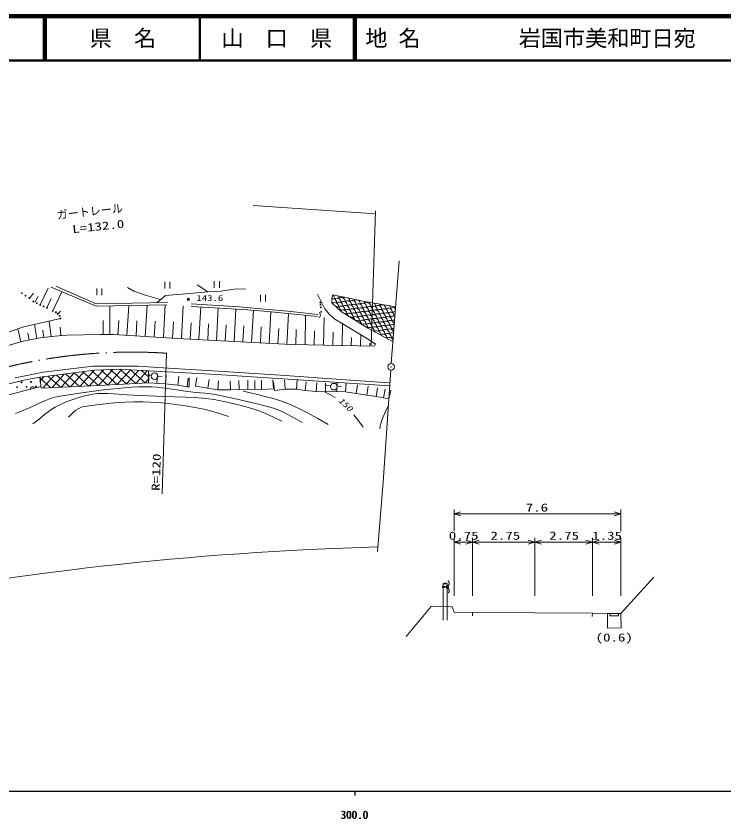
# Model space of a CAD drawing. Units: millimetres, scale not verified. Extents: x 34860 to 694227, y -100713 to 259287.
# Drawn here: x 305718 to 465612, y 78001 to 259287 of the extents above; entities that cross this region are included whole.
import ezdxf
from ezdxf.enums import TextEntityAlignment as Align

# ---------------------------------------------------------------- set-up
doc = ezdxf.new("R2010")
doc.units = ezdxf.units.MM
doc.header["$LTSCALE"] = 1000
doc.linetypes.add('DASHED', pattern=[7.5, 6, -1.5])
doc.linetypes.add('LONG_DASHED_DOTTED', pattern=[15.25, 12, -1.5, 0.25, -1.5])
for name, color, linetype, lineweight in [('M-TTL', 2, 'Continuous', 140), ('M-TTL-BAND', 7, 'Continuous', 25), ('M-TTL-LINE', 7, 'Continuous', 50), ('S-BGD', 7, 'Continuous', 13), ('S-BGD-CRST', 4, 'Continuous', 13), ('S-BGD-HTXT', 6, 'Continuous', 13), ('S-BMK', 2, 'LONG_DASHED_DOTTED', 13)]:
    doc.layers.add(name, color=color, linetype=linetype, lineweight=lineweight)
doc.layers.add('M-TTL-TXT', color=7, linetype='Continuous')
doc.styles.add('ＭＳ ゴシック', font='')
doc.styles.add('ＭＳ 明朝', font='')
doc.styles.get('ＭＳ ゴシック').set_extended_font_data('MS Gothic')
doc.styles.get('ＭＳ 明朝').set_extended_font_data('MS Mincho')

# ---------------------------------------------------------------- blocks, each defined once
blk = doc.blocks.new('BUHIN1')
at = {"color": 2, "linetype": 'Continuous', "lineweight": 13}
for radius in [746, 22.5]:
    blk.add_circle((0, 0), radius, dxfattribs=at)
blk = doc.blocks.new('BUHIN2')
at = {"color": 7, "linetype": 'Continuous', "lineweight": 13}
for centre, radius in [((0, 0), 250), ((0, 0), 219), ((0, 0), 188), ((0, 0), 156), ((0, 0), 125), ((0, 0), 93.8), ((0, -1), 62.5), ((0, 0), 31.2)]:
    blk.add_circle(centre, radius, dxfattribs=at)
blk = doc.blocks.new('BUHIN3')
at = {"color": 7, "linetype": 'Continuous', "lineweight": 13}
blk.add_circle((0, 0), 746, dxfattribs=at)
blk = doc.blocks.new('BUHIN4')
at = {"color": 7, "linetype": 'Continuous', "lineweight": 13}
for p, q in [((-578, 750), (-578, -750)), ((574, -750), (574, 750))]:
    blk.add_line(p, q, dxfattribs=at)
blk = doc.blocks.new('BUHIN30')
at = {"color": 4, "linetype": 'Continuous', "lineweight": 13}
blk.add_lwpolyline([(1500, -431), (0, 0), (1500, 428)], dxfattribs=at)
blk = doc.blocks.new('BUHIN31')
at = {"color": 4, "linetype": 'Continuous', "lineweight": 13}
blk.add_lwpolyline([(-1500, 431), (0, 0), (-1500, -428)], dxfattribs=at)
blk = doc.blocks.new('BUHIN32')
at = {"color": 7, "linetype": 'Continuous', "lineweight": 13}
blk.add_circle((0, 0), 99.5, dxfattribs=at)
blk = doc.blocks.new('BUHIN34')
at = {"color": 7, "linetype": 'Continuous', "lineweight": 13}
blk.add_circle((0, 0), 99.5, dxfattribs=at)
blk = doc.blocks.new('BUHIN36')
at = {"color": 7, "linetype": 'Continuous', "lineweight": 13}
blk.add_circle((0, 0), 99.5, dxfattribs=at)
blk = doc.blocks.new('BUHIN37')
at = {"color": 7, "linetype": 'Continuous', "lineweight": 13}
blk.add_circle((0, 0), 99.5, dxfattribs=at)

msp = doc.modelspace()

# ---------------------------------------------------------------- hatches: boundary and pattern name
at = {"layer": 'S-BGD'}
h = msp.add_hatch(dxfattribs=at)
h.set_pattern_fill('USER', color=256, style=0, pattern_type=2)
h.set_pattern_definition([(48.233, (324311, 175850), (-1118.79, 999.15), []), (318.233, (324311, 175850), (999.15, 1118.79), [])])
h.paths.add_polyline_path([(311059, 177744), (311396, 175258), (324311, 175850), (335644, 176491), (335627, 179203), (329196, 179569), (323486, 179325)])

# ---------------------------------------------------------------- linework, layer by layer
at = {"layer": 'M-TTL'}
msp.add_line((694227, 259287), (54227, 259287), dxfattribs=at)
at = {"layer": 'M-TTL-BAND'}
for p, q in [((54227, 84287), (593227, 84287)), ((382227, 84287), (382227, 83287))]:
    msp.add_line(p, q, dxfattribs=at)
at = {"layer": 'M-TTL-LINE'}
for p, q in [((311977, 259287), (311977, 249287)), ((312477, 259287), (312477, 249287)), ((347227, 259287), (347227, 249287)), ((381977, 259287), (381977, 249287)), ((382477, 259287), (382477, 249287)), ((54227, 249287), (694227, 249287))]:
    msp.add_line(p, q, dxfattribs=at)
at = {"layer": 'S-BGD'}
for p, q in [((311178, 194107), (312945, 197846)), ((313670, 198088), (323850, 193748)), ((323787, 194327), (314723, 198312)), ((308749, 195499), (309684, 196755)), ((310016, 194660), (310650, 195975)), ((314026, 192746), (316094, 197055)), ((375488, 193154), (373821, 196521)), ((377023, 195634), (377299, 196323)), ((377299, 196323), (384512, 194853)), ((312640, 193411), (313659, 195534)), ((339903, 194614), (323787, 194327)), ((323850, 193748), (339807, 194067)), ((334885, 186936), (335297, 193977)), ((338992, 186696), (339422, 194060)), ((356095, 193625), (345276, 194295)), ((377069, 194531), (377023, 195634)), ((379183, 192556), (377069, 194531)), ((384512, 194853), (391480, 193656)), ((315139, 192007), (315763, 192653)), ((326930, 187357), (326930, 193810)), ((330777, 187177), (331171, 193895)), ((343064, 186461), (343468, 193835)), ((345276, 193720), (353127, 193274)), ((347030, 186243), (347434, 193598)), ((350997, 186026), (351400, 193372)), ((353127, 193274), (357978, 192954)), ((354964, 185808), (355365, 193126)), ((362729, 193018), (356095, 193625)), ((357978, 192954), (362573, 192571)), ((358930, 185590), (359329, 192842)), ((362573, 192571), (367775, 192029)), ((367133, 192635), (362729, 193018)), ((362897, 185372), (363288, 192497)), ((373867, 191933), (367133, 192635)), ((376506, 191882), (375488, 193154)), ((385155, 188788), (379183, 192556)), ((307443, 189086), (315737, 190989)), ((313658, 186913), (313230, 190414)), ((325397, 187357), (325397, 190568)), ((328724, 187297), (328916, 190575)), ((332831, 187056), (333032, 190496)), ((336938, 186816), (337149, 190417)), ((366864, 185155), (367244, 192084)), ((367775, 192029), (373796, 191423)), ((370988, 185041), (371114, 191693)), ((375165, 184962), (375284, 191207)), ((377749, 190850), (376506, 191882)), ((379728, 189663), (377749, 190850)), ((303686, 187818), (307443, 189086)), ((306813, 185729), (306112, 188637)), ((310429, 186476), (309865, 189642)), ((315832, 187111), (315694, 189029)), ((341045, 186576), (341261, 190269)), ((345047, 186352), (345249, 190031)), ((349014, 186135), (349215, 189810)), ((352980, 185917), (353182, 189587)), ((356947, 185699), (357147, 189347)), ((360914, 185481), (361111, 189079)), ((364880, 185263), (365073, 188777)), ((379343, 184883), (379436, 189838)), ((385466, 186214), (379728, 189663)), ((390865, 185752), (385155, 188788)), ((308681, 186140), (308369, 187684)), ((311176, 186609), (314486, 187014)), ((312004, 186710), (311800, 188375)), ((314486, 187014), (317179, 187208)), ((317179, 187208), (324630, 187357)), ((324630, 187357), (327697, 187357)), ((327697, 187357), (342072, 186516)), ((368900, 185080), (368964, 188492)), ((373077, 185001), (373138, 188242)), ((377254, 184922), (377311, 187914)), ((383520, 184804), (383568, 187355)), ((302982, 184569), (305945, 185520)), ((305945, 185520), (307681, 185938)), ((307681, 185938), (309682, 186343)), ((309682, 186343), (311176, 186609)), ((342072, 186516), (367855, 185100)), ((367855, 185100), (386653, 184745)), ((381431, 184843), (381467, 186720)), ((386907, 185169), (385466, 186214)), ((385608, 184764), (385621, 185429)), ((386653, 184745), (386907, 185169)), ((323073, 180201), (311946, 178843)), ((333218, 180241), (323073, 180201)), ((323486, 179325), (329196, 179569)), ((329196, 179569), (335627, 179203)), ((341309, 179721), (333218, 180241)), ((350137, 179162), (341309, 179721)), ((311946, 178843), (305515, 177565)), ((307494, 177074), (311059, 177744)), ((311059, 177744), (323486, 179325)), ((311059, 177744), (311396, 175258)), ((336235, 178036), (335237, 178105)), ((335627, 179203), (351048, 178350)), ((335644, 176491), (335627, 179203)), ((335644, 176491), (335779, 178486)), ((337548, 176362), (337683, 178357)), ((337729, 177907), (338724, 177803)), ((339452, 176233), (339612, 178227)), ((342231, 175976), (342511, 177956)), ((346245, 175719), (346574, 177691)), ((365424, 178204), (350137, 179162)), ((351048, 178350), (372888, 176948)), ((381161, 177085), (365424, 178204)), ((304111, 176251), (307494, 177074)), ((311396, 175258), (324311, 175850)), ((324311, 175850), (335644, 176491)), ((335644, 176491), (339452, 176233)), ((339452, 176233), (342231, 175976)), ((342231, 175976), (344392, 175564)), ((344392, 175564), (344580, 177555)), ((344856, 175564), (344856, 177564)), ((349024, 175256), (349345, 177230)), ((351288, 174895), (351446, 176889)), ((354121, 174895), (354082, 176895)), ((356102, 174973), (356024, 176971)), ((358083, 175050), (358061, 177050)), ((359627, 175024), (359660, 177024)), ((361171, 174998), (361130, 176998)), ((363847, 175153), (363732, 177149)), ((364104, 174741), (363845, 176724)), ((366471, 175050), (366342, 177046)), ((369044, 175050), (369201, 177044)), ((371000, 174741), (371237, 176727)), ((372888, 176948), (390125, 175789)), ((373521, 174535), (373653, 176531)), ((375576, 174432), (375587, 176432)), ((376756, 175759), (375777, 175963)), ((378200, 174535), (378215, 176535)), ((380104, 174432), (380303, 176422)), ((390177, 176445), (381161, 177085)), ((382574, 174072), (382869, 176050)), ((307500, 174688), (302686, 173349)), ((311358, 175612), (307500, 174688)), ((344392, 175564), (344856, 175564)), ((346245, 175719), (349024, 175256)), ((349024, 175256), (351288, 174895)), ((351288, 174895), (354121, 174895)), ((354121, 174895), (358083, 175050)), ((358083, 175050), (361171, 174998)), ((361171, 174998), (363847, 175153)), ((364104, 174741), (366471, 175050)), ((366471, 175050), (369044, 175050)), ((369044, 175050), (371000, 174741)), ((371000, 174741), (373521, 174535)), ((373521, 174535), (375576, 174432)), ((375576, 174432), (378200, 174535)), ((378200, 174535), (380104, 174432)), ((378240, 175645), (379238, 175698)), ((380104, 174432), (382574, 174072)), ((382574, 174072), (384941, 173712)), ((384941, 173712), (385260, 175686)), ((387051, 173352), (387374, 175325)), ((388698, 173094), (389061, 175061)), ((389918, 172834), (390335, 174791)), ((384941, 173712), (387051, 173352)), ((387051, 173352), (388698, 173094)), ((388698, 173094), (389918, 172834))]:
    msp.add_line(p, q, dxfattribs=at)
at = {"layer": 'S-BGD', "linetype": 'DASHED'}
for p, q in [((332321, 197206), (330892, 197962)), ((348999, 197038), (346605, 198592)), ((355007, 197584), (357528, 197710)), ((335178, 196198), (332321, 197206)), ((338328, 195273), (335178, 196198)), ((337489, 194571), (339463, 196198)), ((339463, 196198), (344882, 196660)), ((344882, 196660), (348999, 197038)), ((348999, 197038), (351982, 197164)), ((351982, 197164), (355007, 197584))]:
    msp.add_line(p, q, dxfattribs=at)
at = {"layer": 'S-BGD'}
for points in [[(370339, 167481), (368747, 168437), (367132, 169338), (366116, 169840), (365067, 170291), (363901, 170716), (362712, 171086), (360813, 171584), (358892, 172026), (354992, 172928), (351093, 173768), (349726, 173989), (348340, 174152), (346387, 174299), (344431, 174507), (341011, 175015), (337583, 175464), (336281, 175563), (334976, 175601), (333379, 175572), (331781, 175483), (328628, 175227), (325477, 174912), (320547, 174212), (315607, 173462), (314547, 173212), (313495, 172902), (312389, 172510), (311303, 172062), (308872, 170915), (306407, 169818), (305623, 169562)], [(308943, 175033), (308955, 175155), (308991, 175263), (309057, 175392), (309150, 175476), (309256, 175538), (309407, 175574), (309530, 175567), (309650, 175535), (309771, 175450), (309852, 175370), (309915, 175266)], [(309494, 167181), (310833, 168216), (312151, 169311), (312939, 169946), (313766, 170536), (314519, 170980), (315304, 171373), (316914, 172073), (318543, 172717), (319694, 173116), (320873, 173461), (321976, 173715), (323091, 173909), (324133, 174032), (325179, 174094), (326436, 174088), (327693, 174022), (330845, 173775), (333998, 173588), (338976, 173394), (343971, 173250), (345922, 173172), (347867, 173035), (349167, 172889), (350468, 172682), (353351, 172096), (356232, 171450), (357703, 171069), (359166, 170629), (360559, 170136), (361932, 169586), (363846, 168734), (365746, 167829)], [(376206, 167037), (373878, 168402), (371520, 169715), (370016, 170486), (368474, 171209), (367091, 171794), (365677, 172327), (364309, 172776), (362916, 173170), (359965, 173887), (357003, 174593)], [(375374, 174442), (376601, 173804), (377807, 173127)], [(353734, 168866), (351702, 169533), (349654, 170141), (348113, 170525), (346548, 170852), (344452, 171217), (342338, 171525), (340087, 171796), (337817, 172008), (336081, 172118), (334333, 172168), (332343, 172162), (330353, 172096), (328755, 172004), (327158, 171851), (323916, 171469), (320675, 171024), (320188, 170838), (319716, 170593), (319244, 170271), (318803, 169896), (318193, 169318), (317574, 168737)], [(389719, 171126), (389138, 169980), (388614, 168815), (388339, 168058), (388117, 167272), (387979, 166667), (387852, 166059)], [(381986, 169250), (383035, 167854), (384101, 166458)]]:
    msp.add_lwpolyline(points, dxfattribs=at)
for centre in [(309624, 194849), (374496, 194118), (313991, 192693), (314719, 192413), (315139, 192077), (315559, 191601), (315737, 190989), (306981, 176590), (309101, 176667), (305960, 175492), (308080, 175569), (310200, 175646)]:
    msp.add_circle(centre, 99.5, dxfattribs=at)
for centre, radius, start, end in [((376820, 195498), 857, 351.29724, 58.91586), ((377803, 195625), 857, 351.29724, 31.38553), ((378786, 195752), 857, 351.29724, 6.33936), ((380214, 194992), 857, 111.09418, 132.69186), ((377265, 194612), 857, 351.29724, 105.80353), ((376282, 194486), 857, 358.73047, 25.35345), ((377709, 193727), 857, 351.29724, 126.7963), ((378248, 194739), 857, 351.29724, 132.69186), ((378692, 193853), 857, 351.29724, 132.69186), ((379231, 194866), 857, 351.29724, 132.69186), ((379675, 193980), 857, 351.29724, 132.69186), ((380658, 194107), 857, 351.29724, 132.69186), ((381103, 193221), 857, 351.29724, 132.69186), ((380214, 194992), 857, 351.29724, 45.86517), ((381641, 194233), 857, 351.29724, 132.69186), ((382086, 193347), 857, 351.29724, 132.69186), ((381197, 195119), 857, 351.29724, 16.39767), ((382624, 194360), 857, 351.29724, 132.69186), ((383069, 193474), 857, 351.29724, 132.69186), ((384052, 193601), 857, 351.29724, 132.69186), ((383607, 194487), 857, 351.29724, 27.50974), ((385035, 193727), 857, 351.29724, 132.69186), ((384590, 194613), 857, 351.29724, 5.32382), ((386018, 193854), 857, 111.88895, 132.69186), ((386018, 193854), 857, 351.29724, 48.61795), ((387001, 193981), 857, 351.29724, 21.00827), ((388429, 193222), 857, 351.29724, 132.69186), ((387984, 194107), 857, 351.29724, 0.11853), ((389412, 193348), 857, 120.54837, 132.69186), ((373691, 191784), 761, 300.95752, 50.5697), ((378154, 192841), 857, 352.1778, 101.68338), ((379137, 192967), 857, 351.29724, 132.69186), ((379581, 192081), 857, 351.29724, 131.96652), ((378598, 191955), 857, 40.93787, 58.90094), ((380120, 193094), 857, 351.29724, 132.69186), ((380564, 192208), 857, 351.29724, 132.69186), ((381009, 191322), 857, 351.29724, 132.69186), ((381547, 192335), 857, 351.29724, 132.69186), ((381992, 191449), 857, 351.29724, 132.69186), ((382530, 192461), 857, 351.29724, 132.69186), ((382975, 191576), 857, 351.29724, 132.69186), ((383513, 192588), 857, 351.29724, 132.69186), ((383958, 191702), 857, 351.29724, 132.69186), ((384496, 192715), 857, 351.29724, 132.69186), ((384941, 191829), 857, 351.29724, 132.69186), ((385479, 192842), 857, 351.29724, 132.69186), ((385924, 191956), 857, 351.29724, 132.69186), ((386463, 192968), 857, 351.29724, 132.69186), ((386907, 192082), 857, 351.29724, 132.69186), ((387446, 193095), 857, 351.29724, 132.69186), ((387890, 192209), 857, 351.29724, 132.69186), ((388335, 191323), 857, 351.29724, 132.69186), ((388873, 192336), 857, 351.29724, 132.69186), ((389318, 191450), 857, 351.29724, 132.69186), ((389856, 192462), 857, 351.29724, 132.69186), ((390301, 191576), 857, 351.29724, 132.69186), ((389412, 193348), 857, 351.29724, 39.95856), ((390839, 192589), 857, 45.05585, 132.69186), ((391284, 191703), 857, 82.58084, 132.69186), ((390395, 193475), 857, 351.29724, 15.25793), ((391822, 192716), 857, 114.45273, 132.69186), ((380026, 191196), 857, 22.61884, 92.89621), ((381453, 190436), 857, 10.46866, 105.04639), ((382436, 190563), 857, 351.29724, 132.69186), ((382881, 189677), 857, 0.36249, 115.15259), ((383419, 190690), 857, 351.29724, 132.69186), ((383864, 189804), 857, 351.29724, 132.69186), ((384402, 190816), 857, 351.29724, 132.69186), ((384847, 189931), 857, 351.29724, 132.69186), ((385385, 190943), 857, 351.29724, 132.69186), ((385830, 190057), 857, 351.29724, 132.69186), ((386369, 191070), 857, 351.29724, 132.69186), ((386813, 190184), 857, 351.29724, 132.69186), ((387352, 191196), 857, 351.29724, 132.69186), ((387796, 190311), 857, 351.29724, 132.69186), ((388779, 190437), 857, 351.29724, 132.69186), ((389224, 189551), 857, 351.29724, 132.69186), ((389762, 190564), 857, 351.29724, 132.69186), ((390207, 189678), 857, 351.29724, 132.69186), ((390745, 190691), 857, 49.61011, 132.69186), ((391190, 189805), 857, 86.15927, 132.69186), ((391728, 190817), 857, 118.62619, 132.69186), ((384308, 188918), 857, 351.29724, 124.2178), ((385291, 189045), 857, 351.29724, 132.69186), ((385736, 188159), 857, 351.29724, 132.69186), ((386274, 189171), 857, 351.29724, 132.69186), ((386719, 188285), 857, 351.29724, 132.69186), ((387258, 189298), 857, 351.29724, 132.69186), ((387702, 188412), 857, 351.29724, 132.69186), ((388241, 189425), 857, 351.29724, 132.69186), ((388685, 188539), 857, 351.29724, 132.69186), ((389668, 188665), 857, 351.29724, 132.69186), ((390113, 187780), 857, 351.29724, 132.69186), ((390651, 188792), 857, 53.91522, 132.69186), ((391096, 187906), 857, 89.74005, 132.69186), ((391634, 188919), 857, 123.00824, 132.69186), ((387164, 187400), 857, 351.29724, 132.69186), ((388147, 187526), 857, 351.29724, 132.69186), ((388591, 186640), 857, 351.29724, 132.69186), ((389130, 187653), 857, 351.29724, 132.69186), ((389574, 186767), 857, 351.29724, 132.69186), ((390019, 185881), 857, 359.80859, 132.69186), ((390557, 186894), 857, 58.0293, 132.69186), ((391002, 186008), 857, 93.33731, 132.69186), ((311221, 176745), 99.5, 110.61058, 265.3344), ((307059, 174470), 99.5, 81.88039, 129.2071)]:
    msp.add_arc(centre, radius, start, end, dxfattribs=at)
at = {"layer": 'S-BGD-CRST'}
for p, q in [((404656, 142960), (404656, 147890)), ((404656, 146890), (442347, 146890)), ((442347, 147890), (442347, 142960)), ((404656, 128385), (404656, 141503)), ((408825, 141503), (408825, 128385)), ((422892, 141503), (422892, 128385)), ((435937, 141503), (435937, 128385)), ((442347, 141503), (442347, 128385)), ((404656, 140503), (408825, 140503)), ((408825, 140503), (422892, 140503)), ((422892, 140503), (435937, 140503)), ((435937, 140503), (442347, 140503)), ((442347, 124397), (449771, 132567)), ((402194, 130545), (402194, 130245)), ((402218, 131145), (402218, 125895)), ((403075, 131145), (402218, 131145)), ((402218, 131108), (403075, 131108)), ((402930, 130133), (402930, 130658)), ((403185, 130658), (402930, 130658)), ((403075, 131145), (403075, 130658)), ((403537, 130965), (403185, 130613)), ((403185, 130658), (403185, 130133)), ((403572, 130951), (403219, 130598)), ((403219, 130598), (403219, 130192)), ((403297, 131708), (403321, 131732)), ((403297, 131708), (403537, 131468)), ((403321, 131732), (403572, 131482)), ((403537, 131468), (403537, 130965)), ((403572, 131482), (403572, 130951)), ((402045, 130320), (402045, 130470)), ((402194, 130525), (402074, 130525)), ((402074, 130265), (402074, 130525)), ((402194, 130265), (402074, 130265)), ((402218, 130245), (402194, 130245)), ((403185, 130133), (402930, 130133)), ((403075, 125895), (403075, 130133)), ((403185, 130178), (403537, 129825)), ((403219, 130525), (403317, 130525)), ((403317, 130265), (403219, 130265)), ((403219, 130192), (403572, 129839)), ((403537, 129323), (403297, 129083)), ((403297, 129083), (403321, 129058)), ((403317, 130525), (403317, 130265)), ((403572, 129308), (403321, 129058)), ((403537, 129825), (403537, 129323)), ((403572, 129839), (403572, 129308)), ((393809, 119201), (399470, 125946)), ((399470, 125946), (404249, 125879)), ((404249, 125879), (404656, 124726)), ((404656, 124726), (408825, 124624)), ((408825, 124624), (408787, 123828)), ((408825, 124624), (422892, 124571)), ((422892, 124571), (435937, 124428)), ((435937, 124428), (435809, 123693)), ((435937, 124428), (439329, 124380)), ((439329, 124380), (439320, 121094)), ((439329, 124380), (442347, 124397)), ((439878, 124383), (439864, 123869)), ((439864, 123869), (441806, 123841)), ((441806, 123841), (441805, 124394)), ((442370, 121117), (442347, 124397)), ((439320, 121094), (442370, 121117))]:
    msp.add_line(p, q, dxfattribs=at)
at = {"layer": 'S-BGD-CRST', "linetype": 'DASHED'}
for p, q in [((402218, 130545), (402194, 130545)), ((403219, 130470), (402045, 130470)), ((403219, 130320), (402045, 130320)), ((402218, 125895), (402218, 122895)), ((403075, 122895), (403075, 125895))]:
    msp.add_line(p, q, dxfattribs=at)
at = {"layer": 'S-BGD-CRST', "linetype": 'LONG_DASHED_DOTTED'}
msp.add_line((401968, 130395), (403491, 130395), dxfattribs=at)
at = {"layer": 'S-BGD-CRST'}
msp.add_arc((402647, 130530), 750, 55.14511, 124.85489, dxfattribs=at)
at = {"layer": 'S-BGD-HTXT'}
for p, q in [((386914, 214606), (359247, 216478)), ((385917, 184970), (386936, 215280)), ((390481, 180807), (392285, 204012)), ((339711, 183159), (338692, 151433)), ((390370, 179311), (388610, 154076)), ((388610, 154076), (387362, 138352))]:
    msp.add_line(p, q, dxfattribs=at)
msp.add_arc((408318, -608021), 747728, 91.59958, 101.19995, dxfattribs=at)
at = {"layer": 'S-BMK'}
msp.add_arc((331905, 63413), 120000, 86.2701, 109.4137, dxfattribs=at)

# ---------------------------------------------------------------- block references
at = {"layer": 'S-BGD'}
for name, p in [('BUHIN4', (351063, 198684)), ('BUHIN4', (324517, 197036)), ('BUHIN4', (339895, 198501)), ('BUHIN34', (307021, 196724)), ('BUHIN34', (307875, 196150)), ('BUHIN4', (361488, 195571)), ('BUHIN34', (308728, 195576)), ('BUHIN36', (310408, 194471)), ('BUHIN36', (311192, 194093)), ('BUHIN2', (344647, 195323)), ('BUHIN32', (374450, 194623)), ('BUHIN37', (311948, 193743)), ('BUHIN37', (312703, 193393)), ('BUHIN32', (374542, 193520)), ('BUHIN32', (374634, 192510)), ('BUHIN3', (336983, 177984)), ('BUHIN3', (377491, 175606))]:
    msp.add_blockref(name, p, dxfattribs=at)
at = {"layer": 'S-BGD-CRST'}
for name, p in [('BUHIN30', (404656, 146890)), ('BUHIN31', (442347, 146890)), ('BUHIN30', (404656, 140503)), ('BUHIN31', (408825, 140503)), ('BUHIN30', (408825, 140503)), ('BUHIN31', (422892, 140503)), ('BUHIN30', (422892, 140503)), ('BUHIN31', (435937, 140503)), ('BUHIN30', (435937, 140503)), ('BUHIN31', (442347, 140503))]:
    msp.add_blockref(name, p, dxfattribs=at)
at = {"layer": 'S-BMK'}
msp.add_blockref('BUHIN1', (390423, 180060), dxfattribs=at)

# ---------------------------------------------------------------- texts
at = {"layer": 'M-TTL-BAND', "style": 'ＭＳ ゴシック'}
for p in [(382071, 77481), (382227, 77482)]:
    msp.add_text('300.0', height=1833, dxfattribs=at).set_placement(p, align=Align.BOTTOM_CENTER)
at = {"layer": 'M-TTL-TXT', "style": 'ＭＳ ゴシック'}
for s, p in [('県\u3000名', (329852, 254287)), ('山\u3000口\u3000県', (364602, 254287))]:
    msp.add_text(s, height=3666, dxfattribs=at).set_placement(p, align=Align.MIDDLE_CENTER)
for s, p in [('地 名', (384606, 254287)), ('岩国市美和町日宛', (419250, 254287))]:
    msp.add_text(s, height=3666, dxfattribs=at).set_placement(p, align=Align.MIDDLE_LEFT)
at = {"layer": 'S-BGD', "style": 'ＭＳ ゴシック', "width": 1.35}
msp.add_text('143.6', height=1320, dxfattribs=at).set_placement((346456, 194566), align=Align.BOTTOM_LEFT)
at = {"layer": 'S-BGD', "style": 'ＭＳ 明朝', "oblique": 15, "width": 1.35}
msp.add_text('150', height=1320, rotation=316.9, dxfattribs=at).set_placement((378116, 172077), align=Align.BOTTOM_LEFT)
at = {"layer": 'S-BGD-CRST', "style": 'ＭＳ ゴシック', "width": 1.35}
for s, p in [('7.6', (420842, 146845)), ('0.75', (403462, 140493)), ('2.75', (412874, 140493)), ('2.75', (426153, 140493)), ('1.35', (435853, 140493)), ('(0.6)', (436618, 117512))]:
    msp.add_text(s, height=1833, dxfattribs=at).set_placement(p, align=Align.BOTTOM_LEFT)
at = {"layer": 'S-BGD-HTXT', "style": 'ＭＳ ゴシック'}
msp.add_text('ガートレール', height=1833, rotation=6.1, dxfattribs=at).set_placement((315071, 212883), align=Align.BOTTOM_LEFT)
at = {"layer": 'S-BGD-HTXT', "style": 'ＭＳ ゴシック', "width": 1.35}
for s, rotation, p in [('L=132.0', 6.1, (318577, 209711)), ('R=120', 88.1, (338697, 152041))]:
    msp.add_text(s, height=1833, rotation=rotation, dxfattribs=at).set_placement(p, align=Align.BOTTOM_LEFT)

doc.saveas('drawing.dxf')
